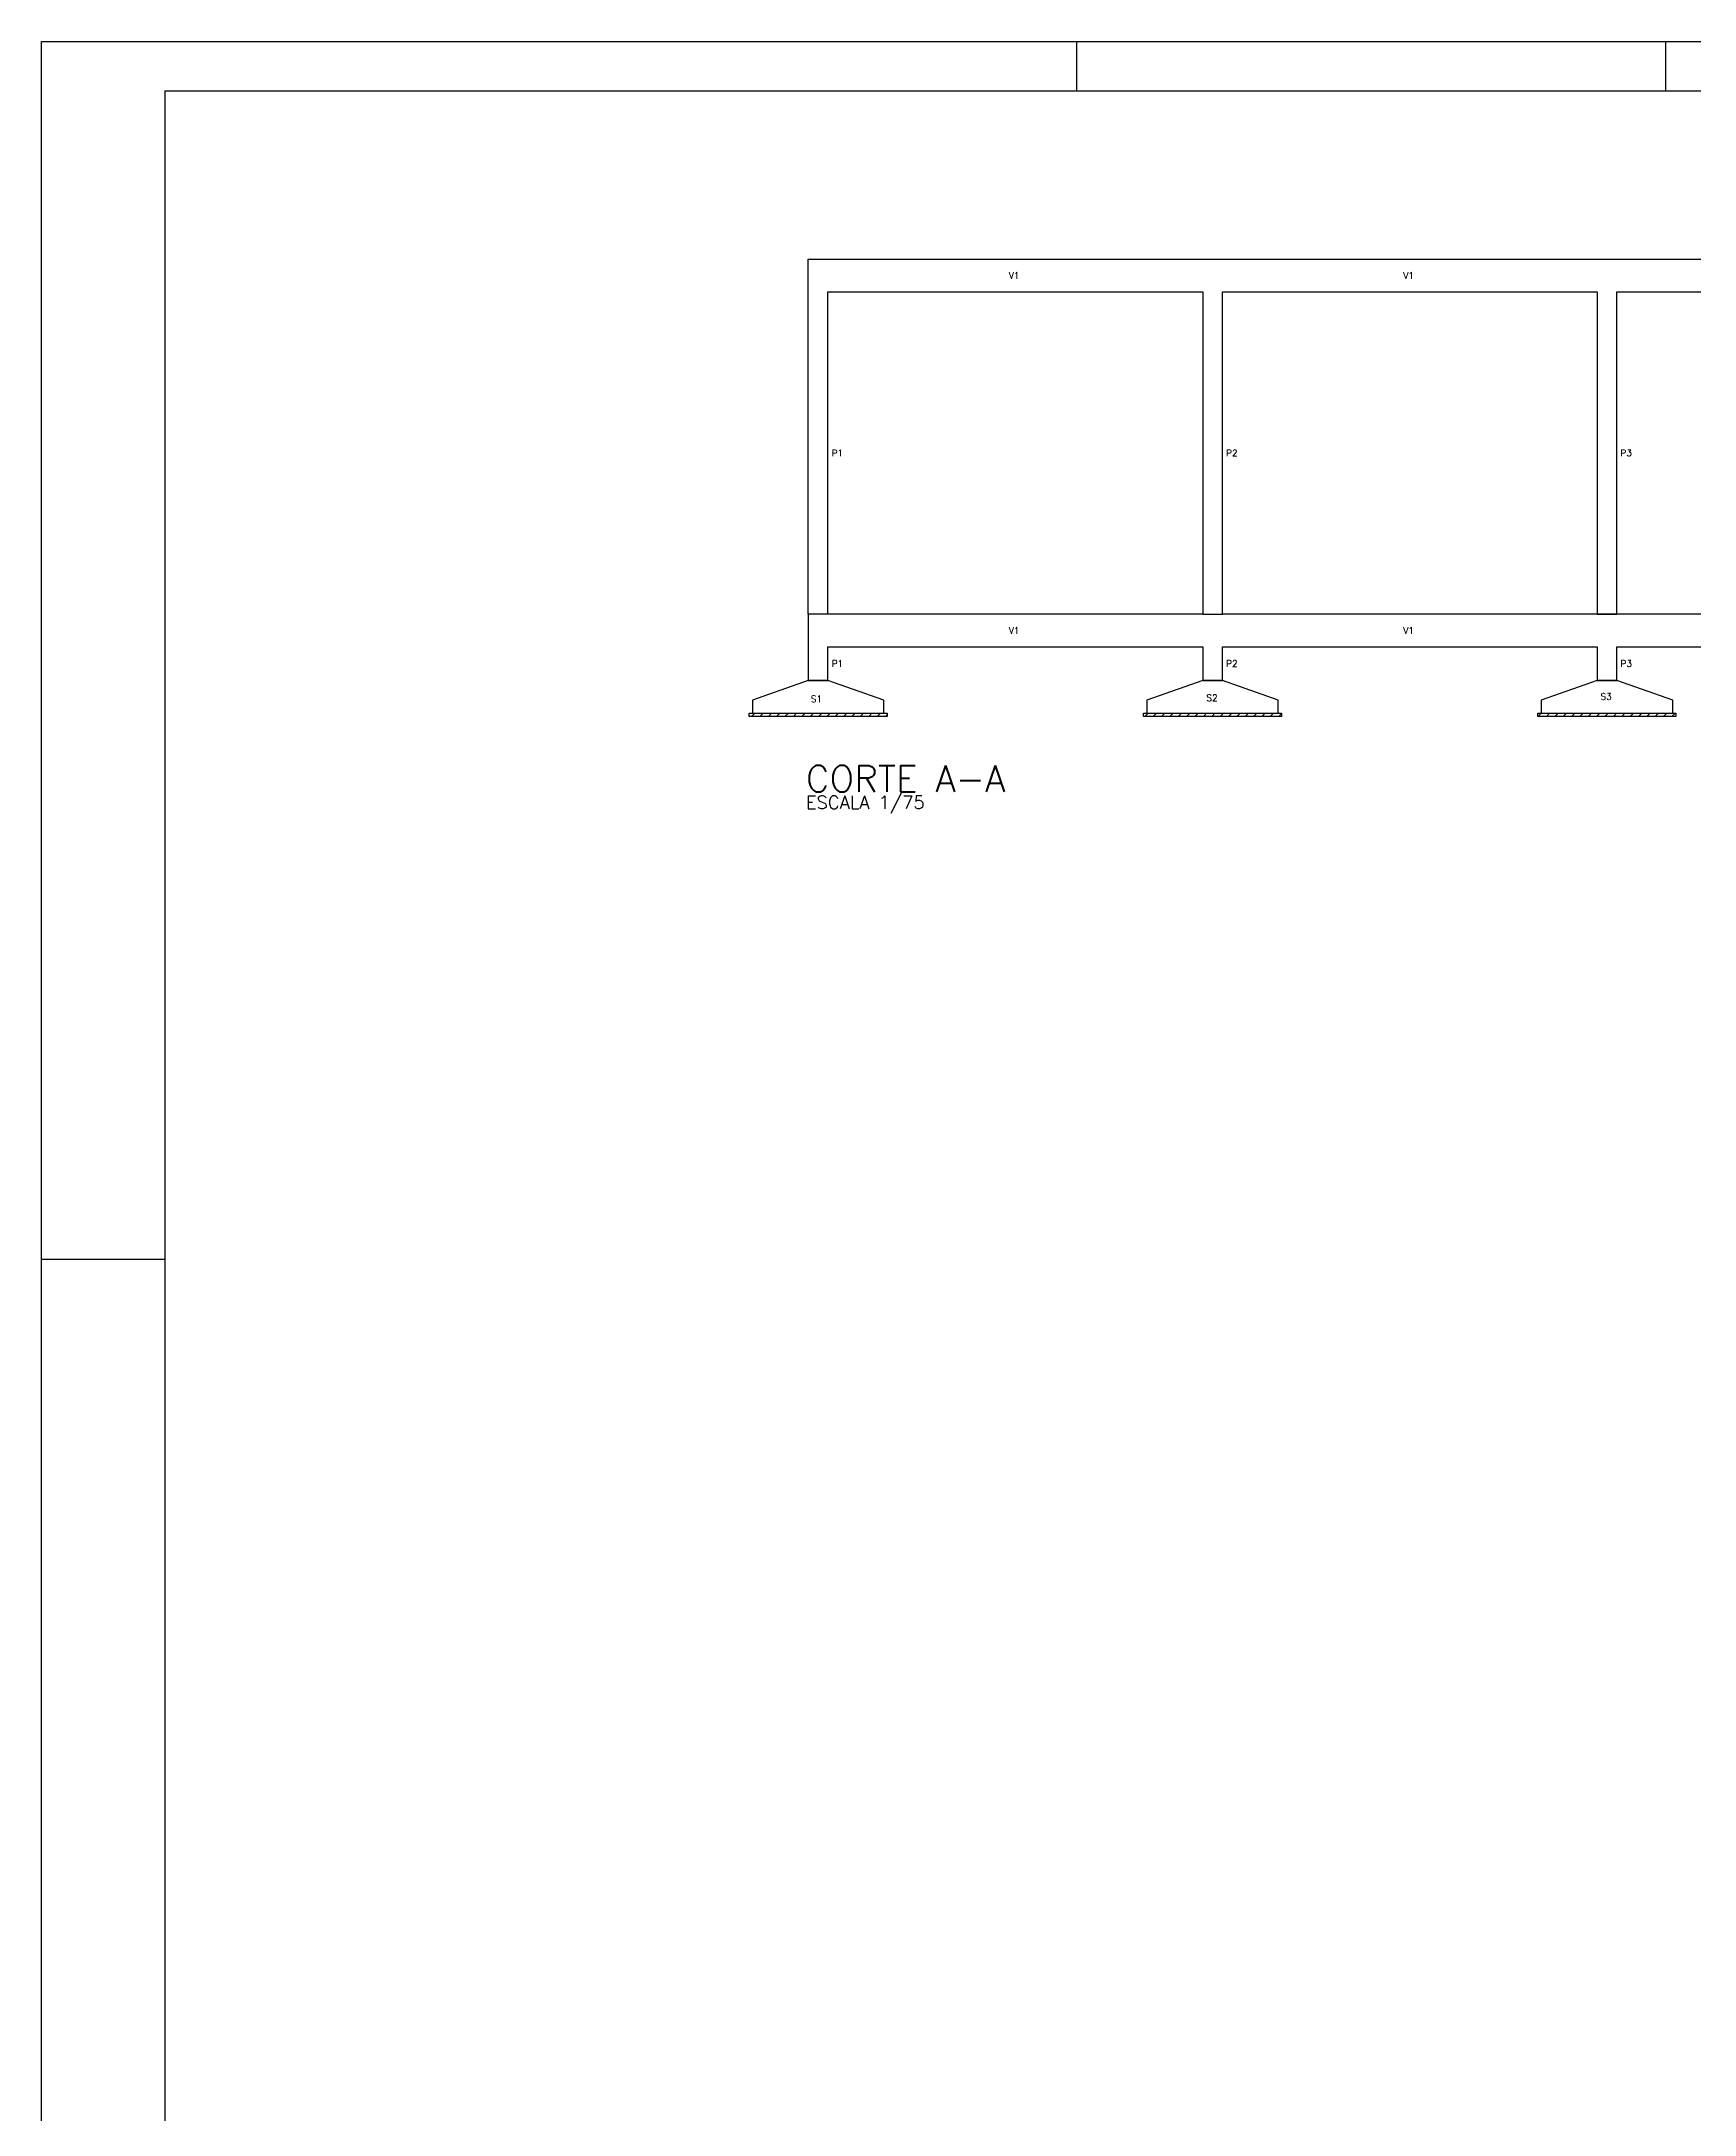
# Model space of a CAD drawing. Extents: x 797 to 1056, y -75 to 15.
# Drawn here: x 972.51 to 989.28, y -54.29 to -33.26 of the extents above; entities that cross this region are included whole.
import ezdxf

# ---------------------------------------------------------------- set-up
doc = ezdxf.new("R2010")
doc.units = 0
doc.header["$MEASUREMENT"] = 0
for name, color, linetype in [('06', 6, 'CONTINUOUS'), ('1', 2, 'CONTINUOUS'), ('3', 8, 'CONTINUOUS'), ('CERCADURA', 7, 'CONTINUOUS')]:
    doc.layers.add(name, color=color, linetype=linetype)
doc.styles.get("Standard").update_dxf_attribs({"font": 'ROMANS.SHX'})

msp = doc.modelspace()

# ---------------------------------------------------------------- linework, layer by layer
at = {"layer": '06'}
for q in [(1031.46, -33.763), (973.76, -74.813)]:
    msp.add_line((973.76, -33.763), q, dxfattribs=at)
at = {"layer": '1', "linetype": 'Continuous'}
for p, q in [((984.287, -35.803), (984.287, -37.303)), ((984.487, -37.303), (984.487, -35.803)), ((984.287, -37.303), (984.287, -39.07)), ((984.487, -39.07), (984.487, -37.303)), ((984.287, -39.07), (984.487, -39.07))]:
    msp.add_line(p, q, dxfattribs=at)
for points in [[(980.487, -39.07), (980.287, -39.07), (980.287, -37.303), (980.287, -35.47), (980.487, -35.47), (984.287, -35.47), (984.487, -35.47), (988.287, -35.47), (988.487, -35.47), (992.287, -35.47)], [(980.487, -35.803), (984.287, -35.803)], [(980.487, -39.07), (980.487, -37.303), (980.487, -35.803)], [(984.487, -35.803), (988.287, -35.803)], [(988.287, -35.803), (988.287, -37.303), (988.287, -39.07), (988.487, -39.07), (988.487, -37.303), (988.487, -35.803)], [(988.487, -35.803), (992.287, -35.803)], [(980.487, -39.07), (980.287, -39.07), (980.287, -39.736)], [(984.287, -39.07), (980.487, -39.07)], [(988.287, -39.07), (984.487, -39.07)], [(988.487, -39.07), (988.287, -39.07)], [(992.287, -39.07), (988.487, -39.07)], [(980.487, -39.736), (980.487, -39.403)], [(980.487, -39.403), (984.287, -39.403)], [(984.287, -39.403), (984.287, -39.736)], [(984.487, -39.736), (984.487, -39.403)], [(984.487, -39.403), (988.287, -39.403)], [(988.287, -39.403), (988.287, -39.736)], [(988.487, -39.736), (988.487, -39.403)], [(988.487, -39.403), (992.287, -39.403)], [(980.287, -39.736), (980.287, -39.743), (980.487, -39.743)], [(980.487, -39.743), (980.487, -39.736)], [(984.287, -39.736), (984.287, -39.743), (984.487, -39.743)], [(984.487, -39.743), (984.487, -39.736)], [(988.287, -39.736), (988.287, -39.743), (988.487, -39.743)], [(988.487, -39.743), (988.487, -39.736)], [(981.054, -40.076), (981.054, -39.943), (980.487, -39.743), (980.287, -39.743), (979.721, -39.943), (979.721, -40.076), (981.054, -40.076)], [(985.054, -40.076), (985.054, -39.943), (984.487, -39.743), (984.287, -39.743), (983.721, -39.943), (983.721, -40.076), (985.054, -40.076)], [(989.054, -40.076), (989.054, -39.943), (988.487, -39.743), (988.287, -39.743), (987.721, -39.943), (987.721, -40.076), (989.054, -40.076)], [(979.687, -40.076), (981.087, -40.076), (981.087, -40.11), (979.687, -40.11), (979.687, -40.076)], [(983.687, -40.076), (985.087, -40.076), (985.087, -40.11), (983.687, -40.11), (983.687, -40.076)], [(987.687, -40.076), (989.087, -40.076), (989.087, -40.11), (987.687, -40.11), (987.687, -40.076)]]:
    msp.add_lwpolyline(points, dxfattribs=at)
at = {"layer": '3', "linetype": 'Continuous'}
for p, q in [((979.712, -40.11), (979.745, -40.076)), ((979.797, -40.11), (979.83, -40.076)), ((979.882, -40.11), (979.915, -40.076)), ((979.966, -40.11), (980, -40.076)), ((980.051, -40.11), (980.085, -40.076)), ((980.136, -40.11), (980.169, -40.076)), ((980.221, -40.11), (980.254, -40.076)), ((980.306, -40.11), (980.339, -40.076)), ((980.391, -40.11), (980.424, -40.076)), ((980.476, -40.11), (980.509, -40.076)), ((980.56, -40.11), (980.594, -40.076)), ((980.645, -40.11), (980.679, -40.076)), ((980.73, -40.11), (980.763, -40.076)), ((980.815, -40.11), (980.848, -40.076)), ((980.9, -40.11), (980.933, -40.076)), ((980.985, -40.11), (981.018, -40.076)), ((981.07, -40.11), (981.087, -40.092)), ((983.7, -40.11), (983.733, -40.076)), ((983.785, -40.11), (983.818, -40.076)), ((983.87, -40.11), (983.903, -40.076)), ((983.955, -40.11), (983.988, -40.076)), ((984.039, -40.11), (984.073, -40.076)), ((984.124, -40.11), (984.158, -40.076)), ((984.209, -40.11), (984.242, -40.076)), ((984.294, -40.11), (984.327, -40.076)), ((984.379, -40.11), (984.412, -40.076)), ((984.464, -40.11), (984.497, -40.076)), ((984.549, -40.11), (984.582, -40.076)), ((984.633, -40.11), (984.667, -40.076)), ((984.718, -40.11), (984.752, -40.076)), ((984.803, -40.11), (984.836, -40.076)), ((984.888, -40.11), (984.921, -40.076)), ((984.973, -40.11), (985.006, -40.076)), ((985.058, -40.11), (985.087, -40.08)), ((987.688, -40.11), (987.721, -40.076)), ((987.773, -40.11), (987.806, -40.076)), ((987.858, -40.11), (987.891, -40.076)), ((987.943, -40.11), (987.976, -40.076)), ((988.027, -40.11), (988.061, -40.076)), ((988.112, -40.11), (988.146, -40.076)), ((988.197, -40.11), (988.231, -40.076)), ((988.282, -40.11), (988.315, -40.076)), ((988.367, -40.11), (988.4, -40.076)), ((988.452, -40.11), (988.485, -40.076)), ((988.537, -40.11), (988.57, -40.076)), ((988.621, -40.11), (988.655, -40.076)), ((988.706, -40.11), (988.74, -40.076)), ((988.791, -40.11), (988.824, -40.076)), ((988.876, -40.11), (988.909, -40.076)), ((988.961, -40.11), (988.994, -40.076)), ((989.046, -40.11), (989.079, -40.076))]:
    msp.add_line(p, q, dxfattribs=at)
at = {"layer": 'CERCADURA'}
for p, q in [((972.51, -75.313), (972.51, -33.263)), ((972.51, -33.263), (1031.96, -33.263)), ((983.01, -33.763), (983.01, -33.263)), ((988.985, -33.763), (988.985, -33.263)), ((972.51, -45.613), (973.76, -45.613))]:
    msp.add_line(p, q, dxfattribs=at)

# ---------------------------------------------------------------- texts
at = {"layer": '1', "linetype": 'Continuous'}
for s, height, p in [('V1', 0.0667, (982.321, -35.67)), ('V1', 0.0667, (986.321, -35.67)), ('P1', 0.0667, (980.524, -37.47)), ('P2', 0.0667, (984.524, -37.47)), ('P3', 0.0667, (988.524, -37.47)), ('V1', 0.0667, (982.321, -39.27)), ('V1', 0.0667, (986.321, -39.27)), ('P1', 0.0667, (980.524, -39.606)), ('P2', 0.0667, (984.524, -39.606)), ('P3', 0.0667, (988.524, -39.606)), ('S1', 0.0667, (980.313, -39.964)), ('S2', 0.0667, (984.325, -39.953)), ('S3', 0.0667, (988.322, -39.94)), ('ESCALA 1/75', 0.13333, (980.262, -41.047))]:
    msp.add_text(s, height=height, dxfattribs=at).set_placement(p)
at = {"layer": '1', "color": 5, "linetype": 'Continuous'}
msp.add_text('CORTE A-A', height=0.2667, dxfattribs=at).set_placement((980.262, -40.873))

doc.saveas('drawing.dxf')
